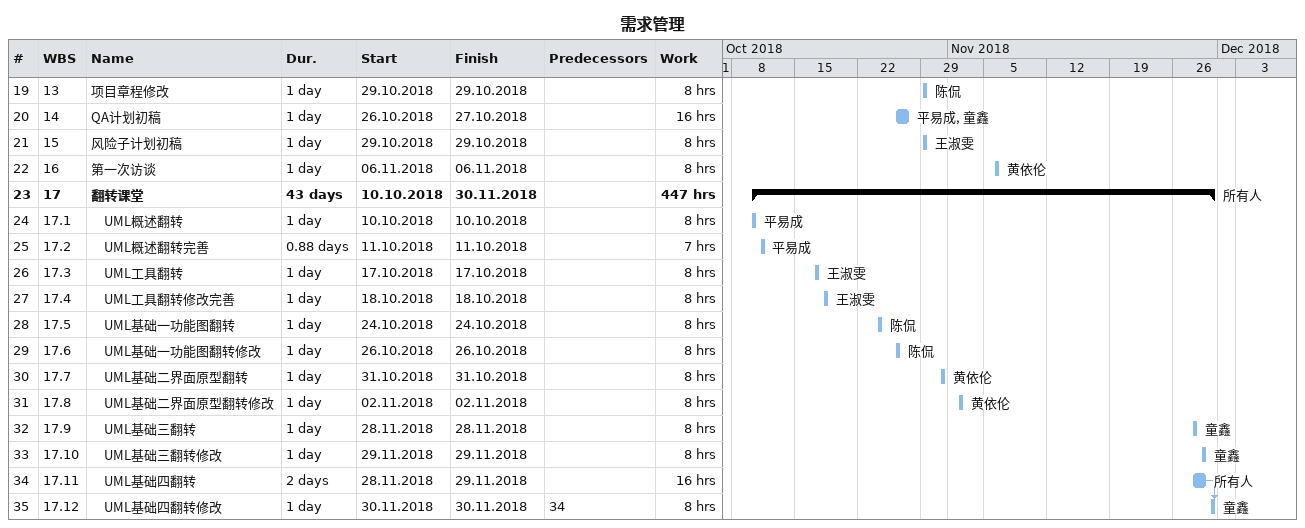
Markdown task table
需求管理

| ID | WBS | Task | Duration | Start | Finish | Predecessors | Resources | Work (h) |
|---|---|---|---|---|---|---|---|---|
| 19 | 13 | 项目章程修改 | 1d | 2018-10-29 | 2018-10-29 |  | 陈侃 | 8 |
| 20 | 14 | QA计划初稿 | 1d | 2018-10-26 | 2018-10-27 |  | 平易成, 童鑫 | 16 |
| 21 | 15 | 风险子计划初稿 | 1d | 2018-10-29 | 2018-10-29 |  | 王淑雯 | 8 |
| 22 | 16 | 第一次访谈 | 1d | 2018-11-06 | 2018-11-06 |  | 黄依伦 | 8 |
| 23 | 17 | **翻转课堂** | 43d | 2018-10-10 | 2018-11-30 |  | 所有人 | 447 |
| 24 | 17.1 | UML概述翻转 | 1d | 2018-10-10 | 2018-10-10 |  | 平易成 | 8 |
| 25 | 17.2 | UML概述翻转完善 | 0.88d | 2018-10-11 | 2018-10-11 |  | 平易成 | 7 |
| 26 | 17.3 | UML工具翻转 | 1d | 2018-10-17 | 2018-10-17 |  | 王淑雯 | 8 |
| 27 | 17.4 | UML工具翻转修改完善 | 1d | 2018-10-18 | 2018-10-18 |  | 王淑雯 | 8 |
| 28 | 17.5 | UML基础一功能图翻转 | 1d | 2018-10-24 | 2018-10-24 |  | 陈侃 | 8 |
| 29 | 17.6 | UML基础一功能图翻转修改 | 1d | 2018-10-26 | 2018-10-26 |  | 陈侃 | 8 |
| 30 | 17.7 | UML基础二界面原型翻转 | 1d | 2018-10-31 | 2018-10-31 |  | 黄依伦 | 8 |
| 31 | 17.8 | UML基础二界面原型翻转修改 | 1d | 2018-11-02 | 2018-11-02 |  | 黄依伦 | 8 |
| 32 | 17.9 | UML基础三翻转 | 1d | 2018-11-28 | 2018-11-28 |  | 童鑫 | 8 |
| 33 | 17.10 | UML基础三翻转修改 | 1d | 2018-11-29 | 2018-11-29 |  | 童鑫 | 8 |
| 34 | 17.11 | UML基础四翻转 | 2d | 2018-11-28 | 2018-11-29 |  | 所有人 | 16 |
| 35 | 17.12 | UML基础四翻转修改 | 1d | 2018-11-30 | 2018-11-30 | 34 | 童鑫 | 8 |
